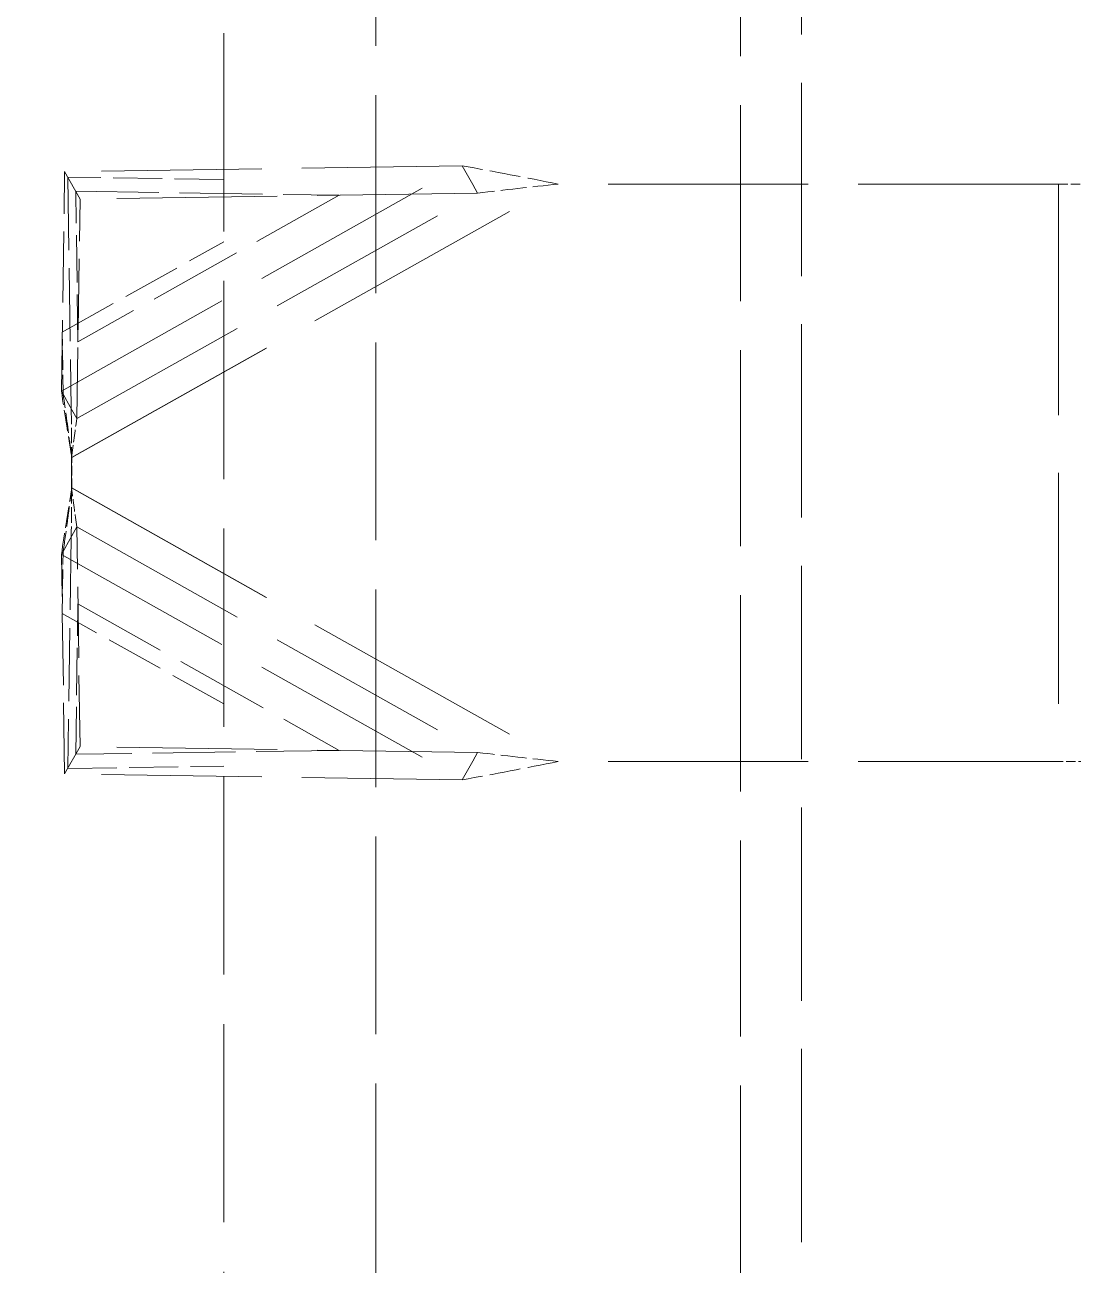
# Model space of a CAD drawing. Header units: millimetres. Extents: x 0 to 2523, y 0 to 1782.
# Drawn here: x 771.24 to 805.71, y 625 to 665.81 of the extents above; entities that cross this region are included whole.
import ezdxf

# ---------------------------------------------------------------- set-up
doc = ezdxf.new("R2010")
doc.units = ezdxf.units.MM
doc.header["$LTSCALE"] = 3
doc.linetypes.add('DASHED', pattern=[0.2067, 0.1654, -0.0413])
for name, color, linetype, lineweight in [('가려진 것(ISO)', 2, 'DASHED', 18), ('가려진 좁은 것(ISO)', 2, 'DASHED', 18), ('기호(ISO)', 5, 'Continuous', 25)]:
    doc.layers.add(name, color=color, linetype=linetype, lineweight=lineweight)
doc.styles.add('치수 텍스트_PSTEK_POSCO', font='isocp.shx')
doc.dimstyles.new('치수_PSTEK_POSCO$7', dxfattribs={"dimscale": 3, "dimtxt": 2.5, "dimasz": 2.5, "dimexe": 1, "dimexo": 1.5, "dimgap": 1, "dimtad": 1, "dimrnd": 1e-08, "dimdsep": 46, "dimtxsty": '치수 텍스트_PSTEK_POSCO', "dimcen": 0.09, "dimdle": 10, "dimclrd": 7, "dimclre": 7, "dimclrt": 2, "dimadec": 1, "dimazin": 2, "dimtfac": 1, "dimtmove": 0, "dimatfit": 3, "dimfxl": 0, "dimtolj": 1, "dimlwd": -1, "dimlwe": -1, "dimarcsym": 0})

msp = doc.modelspace()

# ---------------------------------------------------------------- linework, layer by layer
at = {"layer": '가려진 것(ISO)', "ltscale": 13.141838}
msp.add_line((777.7766, 553.0669), (777.7766, 1099.0669), dxfattribs=at)
at = {"layer": '가려진 것(ISO)', "ltscale": 13.109228}
msp.add_line((782.7766, 1078.0669), (782.7766, 574.0669), dxfattribs=at)
at = {"layer": '가려진 것(ISO)', "ltscale": 13.005186}
msp.add_line((794.7766, 576.0669), (794.7766, 1076.0669), dxfattribs=at)
at = {"layer": '가려진 것(ISO)', "ltscale": 12.816269}
msp.add_line((796.7766, 578.0669), (796.7766, 729.0669), dxfattribs=at)
at = {"layer": '가려진 것(ISO)', "ltscale": 10.630617}
for p, q in [((785.6226, 661.1683), (772.5457, 660.9763)), ((786.1285, 660.2659), (773.0516, 660.074)), ((786.1285, 641.8678), (773.0516, 642.0597)), ((785.6226, 640.9655), (772.5457, 641.1574))]:
    msp.add_line(p, q, dxfattribs=at)
at = {"layer": '가려진 것(ISO)', "ltscale": 1.731117}
for p, q in [((785.6226, 661.1683), (785.9674, 660.5532)), ((788.7769, 660.5669), (788.7757, 660.5669)), ((772.4385, 653.7522), (772.7833, 653.1371)), ((772.7769, 651.5669), (772.7757, 651.5669)), ((772.7769, 650.5669), (772.7757, 650.5669)), ((772.4385, 648.3815), (772.7833, 648.9966)), ((785.6226, 640.9655), (785.9674, 641.5806)), ((788.7769, 641.5669), (788.7757, 641.5669))]:
    msp.add_line(p, q, dxfattribs=at)
at = {"layer": '가려진 것(ISO)', "ltscale": 4.708343}
for p, q in [((772.4385, 653.7522), (772.5457, 660.9763)), ((772.9444, 652.8499), (773.0516, 660.074)), ((773.0516, 642.0597), (772.9444, 649.2838)), ((772.5457, 641.1574), (772.4385, 648.3815))]:
    msp.add_line(p, q, dxfattribs=at)
at = {"layer": '가려진 것(ISO)', "ltscale": 2.539495}
for p, q in [((773.0516, 660.074), (772.5457, 660.9763)), ((773.0516, 642.0597), (772.5457, 641.1574))]:
    msp.add_line(p, q, dxfattribs=at)
at = {"layer": '가려진 것(ISO)', "ltscale": 0.808278}
for p, q in [((785.9674, 660.5532), (786.1285, 660.2659)), ((788.7757, 660.5669), (788.7752, 660.5669)), ((772.7833, 653.1371), (772.9444, 652.8499)), ((772.7757, 651.5669), (772.7752, 651.5669)), ((772.7757, 650.5669), (772.7752, 650.5669)), ((772.7833, 648.9966), (772.9444, 649.2838)), ((785.9674, 641.5806), (786.1285, 641.8678)), ((788.7757, 641.5669), (788.7752, 641.5669))]:
    msp.add_line(p, q, dxfattribs=at)
at = {"layer": '가려진 것(ISO)', "ltscale": 13.266974}
for p, q in [((805.2306, 660.5669), (788.7769, 660.5669)), ((805.2306, 641.5669), (788.7769, 641.5669))]:
    msp.add_line(p, q, dxfattribs=at)
at = {"layer": '가려진 것(ISO)', "ltscale": 0.617843}
for p, q in [((805.2306, 660.5669), (806.1978, 660.5669)), ((806.1978, 641.5669), (805.2306, 641.5669))]:
    msp.add_line(p, q, dxfattribs=at)
at = {"layer": '가려진 것(ISO)', "ltscale": 0.634799}
for p, q in [((772.7752, 650.5669), (772.7752, 651.5669)), ((772.7769, 650.5669), (772.7769, 651.5669))]:
    msp.add_line(p, q, dxfattribs=at)
at = {"layer": '가려진 것(ISO)', "ltscale": 2.048363}
for points in [[(788.7769, 660.5669), (787.7216, 660.7743), (786.6663, 660.9816), (785.6226, 661.1683)], [(788.7769, 641.5669), (787.7216, 641.3595), (786.6663, 641.1521), (785.6226, 640.9655)]]:
    msp.add_open_spline(points, degree=3, dxfattribs=at)
at = {"layer": '가려진 것(ISO)', "ltscale": 1.694032}
for points in [[(788.7752, 660.5669), (787.891, 660.47), (787.0068, 660.3732), (786.1285, 660.2659)], [(788.7752, 641.5669), (787.891, 641.6637), (787.0068, 641.7606), (786.1285, 641.8678)]]:
    msp.add_open_spline(points, degree=3, dxfattribs=at)
at = {"layer": '가려진 것(ISO)', "ltscale": 1.41808}
for points in [[(772.7769, 651.5669), (772.6602, 652.3022), (772.5435, 653.0376), (772.4385, 653.7522)], [(772.4385, 648.3815), (772.5435, 649.0962), (772.6602, 649.8315), (772.7769, 650.5669)]]:
    msp.add_open_spline(points, degree=3, dxfattribs=at)
at = {"layer": '가려진 것(ISO)', "ltscale": 0.827618}
for points in [[(772.7752, 651.5669), (772.8296, 651.998), (772.8841, 652.4291), (772.9444, 652.8499)], [(772.9444, 649.2838), (772.8841, 649.7046), (772.8296, 650.1357), (772.7752, 650.5669)]]:
    msp.add_open_spline(points, degree=3, dxfattribs=at)
at = {"layer": '가려진 좁은 것(ISO)', "ltscale": 12.197012}
for p, q in [((772.4385, 653.7522), (785.6226, 661.1683)), ((772.9444, 652.8499), (786.1285, 660.2659)), ((772.9444, 649.2838), (786.1285, 641.8678)), ((772.4385, 648.3815), (785.6226, 640.9655))]:
    msp.add_line(p, q, dxfattribs=at)
at = {"layer": '가려진 좁은 것(ISO)', "ltscale": 3.256746}
for p, q in [((777.7766, 660.7188), (772.6474, 660.7949)), ((772.6474, 641.3388), (777.7766, 641.415))]:
    msp.add_line(p, q, dxfattribs=at)
at = {"layer": '가려진 좁은 것(ISO)', "ltscale": 4.83503}
for p, q in [((772.6474, 660.7949), (772.7592, 653.1802)), ((772.7592, 648.9536), (772.6474, 641.3388))]:
    msp.add_line(p, q, dxfattribs=at)
at = {"layer": '가려진 좁은 것(ISO)', "ltscale": 14.802096}
for p, q in [((772.7752, 651.5669), (788.7752, 660.5669)), ((772.7769, 651.5669), (788.7769, 660.5669)), ((772.7752, 650.5669), (788.7752, 641.5669)), ((772.7769, 650.5669), (788.7769, 641.5669))]:
    msp.add_line(p, q, dxfattribs=at)
at = {"layer": '가려진 좁은 것(ISO)', "ltscale": 5.504544}
for p, q in [((772.9093, 660.3279), (781.5784, 660.1992)), ((781.5784, 641.9346), (772.9093, 641.8058))]:
    msp.add_line(p, q, dxfattribs=at)
at = {"layer": '가려진 좁은 것(ISO)', "ltscale": 3.142098}
for p, q in [((772.9819, 655.3793), (772.9093, 660.3279)), ((772.9093, 641.8058), (772.9819, 646.7544))]:
    msp.add_line(p, q, dxfattribs=at)
at = {"layer": '가려진 좁은 것(ISO)', "ltscale": 15.320109}
msp.add_line((805.2306, 660.5669), (805.2306, 641.5669), dxfattribs=at)
at = {"layer": '가려진 좁은 것(ISO)', "ltscale": 6.257158}
for p, q in [((781.5784, 660.1992), (772.9819, 655.3793)), ((772.9819, 646.7544), (781.5784, 641.9346))]:
    msp.add_line(p, q, dxfattribs=at)
at = {"layer": '가려진 좁은 것(ISO)', "ltscale": 3.86443}
for p, q in [((772.4673, 655.694), (777.7766, 658.6708)), ((777.7766, 643.4629), (772.4673, 646.4397))]:
    msp.add_line(p, q, dxfattribs=at)
at = {"layer": '가려진 좁은 것(ISO)', "ltscale": 1.299536}
for p, q in [((772.4973, 653.6472), (772.4673, 655.694)), ((772.4673, 646.4397), (772.4973, 648.4865))]:
    msp.add_line(p, q, dxfattribs=at)
at = {"layer": '가려진 좁은 것(ISO)', "ltscale": 0.634799}
for p, q in [((772.7757, 651.5669), (772.7757, 650.5669)), ((772.7766, 650.5669), (772.7766, 651.5669))]:
    msp.add_line(p, q, dxfattribs=at)
at = {"layer": '가려진 좁은 것(ISO)', "ltscale": 1.332583}
for points, knots in [([(772.7766, 651.5669), (772.7582, 651.7125), (772.7337, 651.9073), (772.6439, 652.6107), (772.5762, 653.122), (772.4973, 653.6472)], [0, 0, 0, 0, 0.04402814, 0.04402814, 0.18167106, 0.18167106, 0.18167106, 0.18167106]), ([(772.4973, 648.4865), (772.5495, 648.834), (772.5973, 649.1787), (772.6664, 649.7015), (772.6888, 649.8748), (772.7331, 650.2217), (772.7581, 650.4201), (772.7766, 650.5669)], [0, 0, 0, 0, 0.10541152, 0.10541152, 0.15789628, 0.15789628, 0.21002978, 0.21002978, 0.21002978, 0.21002978])]:
    msp.add_open_spline(points, degree=3, knots=knots, dxfattribs=at)
at = {"layer": '가려진 좁은 것(ISO)', "ltscale": 1.024269}
for points, knots in [([(772.7592, 653.1802), (772.7672, 652.9091), (772.7713, 652.6401), (772.7745, 652.2344), (772.775, 652.1006), (772.7756, 651.8331), (772.7757, 651.6786), (772.7757, 651.5669)], [0, 0, 0, 0, 0.08135576, 0.08135576, 0.12151499, 0.12151499, 0.16142305, 0.16142305, 0.16142305, 0.16142305]), ([(772.7757, 650.5669), (772.7757, 650.4555), (772.7756, 650.3025), (772.7744, 649.7589), (772.7712, 649.3609), (772.7592, 648.9536)], [0, 0, 0, 0, 0.03340806, 0.03340806, 0.13723747, 0.13723747, 0.13723747, 0.13723747])]:
    msp.add_open_spline(points, degree=3, knots=knots, dxfattribs=at)

# ---------------------------------------------------------------- leaders
at = {"layer": '기호(ISO)', "color": 7, "annotation_type": 0, "has_hookline": 1, "hookline_direction": 1, "text_width": 163.6218}
msp.add_leader([(834.3514, 773.2169), (742.9897, 646.9669), (735.4897, 646.9669)], dimstyle='치수_PSTEK_POSCO$7', override={"dimtad": 0}, dxfattribs=at)

doc.saveas('drawing.dxf')
